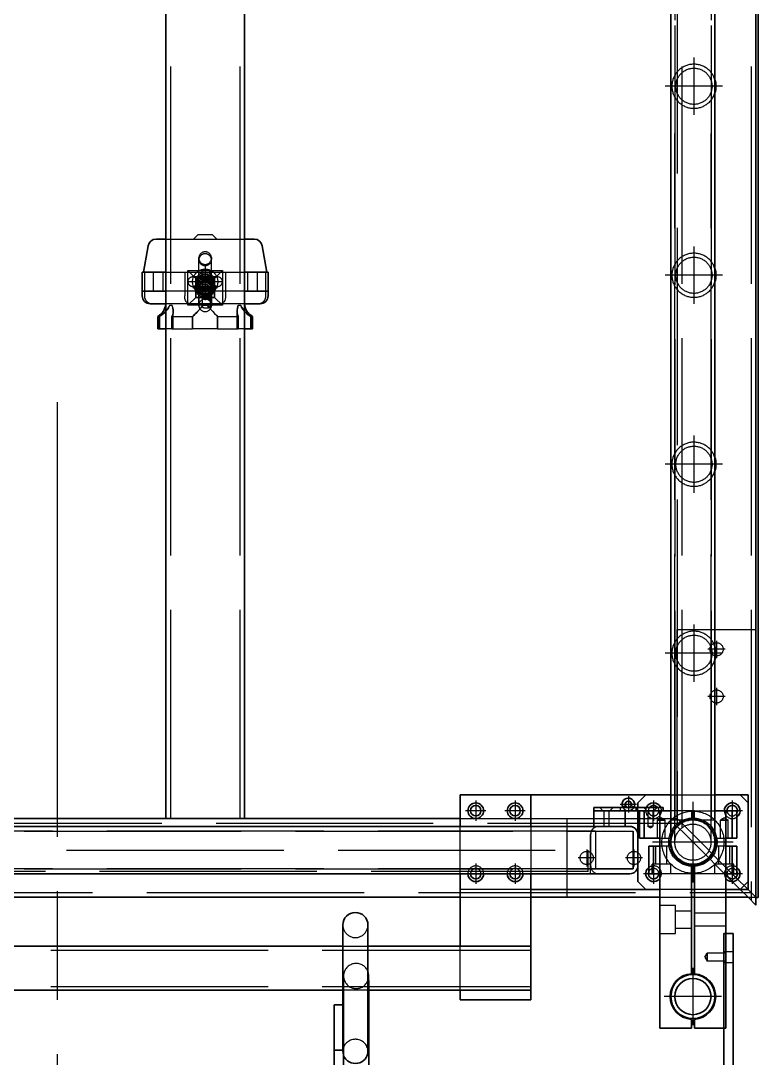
# Model space of a CAD drawing. Header units: millimetres. Extents: x -73083 to 81340, y -6859 to 6812.
# Drawn here: x -66736 to -66267, y 403 to 1062 of the extents above; entities that cross this region are included whole.
import ezdxf

# ---------------------------------------------------------------- set-up
doc = ezdxf.new("R2010")
doc.units = ezdxf.units.MM
doc.linetypes.add('AM_ISO02W050', pattern=[7.5, 6, -1.5])
doc.linetypes.add('AM_ISO08W050', pattern=[18, 12, -1.5, 3, -1.5])
doc.layers.add('AM_7', color=2, linetype='AM_ISO08W050', lineweight=25)
doc.layers.add('AM_HID', color=1, linetype='AM_ISO02W050', lineweight=25)

msp = doc.modelspace()

# ---------------------------------------------------------------- linework, layer by layer
at = {"color": 7, "lineweight": 35, "ltscale": 23}
for p, q in [((-66643.96221, 1956.24378), (-66643.95635, 554.97754)), ((-66593.95903, 1204.97413), (-66593.95635, 554.97779)), ((-66322.97783, 1199.96277), (-66322.9793, 989.96277)), ((-66294.97783, 1199.96253), (-66294.9793, 989.96253)), ((-66268.9605, 1204.96039), (-66268.96123, 504.96033)), ((-66267.4605, 1204.96039), (-66267.46123, 504.96033)), ((-66294.97734, 1135.78467), (-66294.97808, 1024.14002)), ((-66294.97808, 1015.78467), (-66294.97881, 904.14002)), ((-66322.98198, 584.96277), (-66322.9793, 989.96277)), ((-66294.98198, 584.96253), (-66294.9793, 989.96253)), ((-66650.15483, 922.883), (-66643.95781, 922.88294)), ((-66593.95781, 922.88257), (-66587.71538, 922.88251)), ((-66655.07891, 918.75129), (-66658.05327, 901.88306)), ((-66582.79155, 918.75074), (-66579.81719, 901.88245)), ((-66658.93535, 886.88306), (-66658.93535, 901.88306)), ((-66658.89434, 901.88306), (-66658.93535, 901.88306)), ((-66658.89434, 901.88306), (-66657.36821, 901.88306)), ((-66654.28765, 901.88306), (-66657.36821, 901.88306)), ((-66647.37847, 901.883), (-66654.28765, 901.88306)), ((-66647.37847, 901.883), (-66643.96001, 901.88294)), ((-66593.95977, 901.88257), (-66590.49199, 901.88251)), ((-66583.58306, 901.88245), (-66590.49199, 901.88251)), ((-66580.50225, 901.88245), (-66583.58306, 901.88245)), ((-66580.50225, 901.88245), (-66578.97637, 901.88245)), ((-66578.93535, 901.88245), (-66578.97637, 901.88245)), ((-66578.93535, 886.88245), (-66578.93535, 901.88245)), ((-66657.36846, 889.88306), (-66658.89434, 889.88306)), ((-66657.36846, 889.88306), (-66654.28765, 889.88306)), ((-66654.28765, 889.88306), (-66647.37871, 889.883)), ((-66643.95977, 889.88294), (-66647.37871, 889.883)), ((-66590.49199, 889.88251), (-66593.95952, 889.88257)), ((-66590.49199, 889.88251), (-66583.58306, 889.88245)), ((-66583.58306, 889.88245), (-66580.50225, 889.88245)), ((-66578.97661, 889.88245), (-66580.50225, 889.88245)), ((-66294.97905, 895.78461), (-66294.97979, 784.14002)), ((-66643.95757, 881.88294), (-66653.9356, 881.88306)), ((-66583.9356, 881.88245), (-66593.95757, 881.88257)), ((-66647.96123, 873.88294), (-66648.9356, 873.88294)), ((-66648.9356, 873.88294), (-66648.9356, 865.88294)), ((-66647.96123, 873.88294), (-66647.96123, 865.88294)), ((-66589.90972, 865.88245), (-66589.90972, 873.88257)), ((-66589.90972, 873.88245), (-66588.9356, 873.88245)), ((-66588.9356, 873.88245), (-66588.9356, 865.88245)), ((-66647.96148, 865.88294), (-66648.9356, 865.88294)), ((-66643.95757, 865.88294), (-66647.96148, 865.88294)), ((-66589.90972, 865.88245), (-66593.95757, 865.88257)), ((-66589.90972, 865.88245), (-66588.9356, 865.88245)), ((-66294.97979, 775.78467), (-66294.98052, 664.14002)), ((-66294.98052, 655.78467), (-66294.98125, 559.96265)), ((-66294.98223, 539.8722), (-66294.98198, 584.96253)), ((-66456.98125, 569.97974), (-66322.98125, 569.97962)), ((-66456.98125, 569.94886), (-66456.98125, 569.97974)), ((-66456.98125, 549.96473), (-66456.98125, 569.94886)), ((-66456.98125, 569.94886), (-66411.98125, 569.94886)), ((-66411.98125, 569.94886), (-66411.98125, 549.96436)), ((-66343.98125, 564.96265), (-66338.98125, 569.96265)), ((-66338.98125, 569.96265), (-66322.98125, 569.96265)), ((-66294.98125, 569.97962), (-66273.98125, 569.97962)), ((-66294.98125, 569.96265), (-66278.98125, 569.96253)), ((-66273.98125, 564.96253), (-66278.98125, 569.96253)), ((-66273.98125, 569.97962), (-66273.98125, 509.97962)), ((-66371.98223, 549.96326), (-66371.98198, 559.96326)), ((-66364.98198, 561.96302), (-66371.98198, 561.96302)), ((-66371.98198, 561.96302), (-66371.98198, 559.96302)), ((-66351.98198, 559.96302), (-66371.98198, 559.96326)), ((-66349.98198, 561.9629), (-66364.98198, 561.96302)), ((-66353.62188, 562.3042), (-66351.80181, 563.13355)), ((-66346.51787, 561.9629), (-66344.98198, 561.9629)), ((-66334.98198, 561.96277), (-66344.98198, 561.9629)), ((-66344.98198, 561.9629), (-66344.98198, 559.9629)), ((-66343.98125, 561.96363), (-66343.98125, 564.96265)), ((-66343.98125, 544.96399), (-66343.98125, 559.96363)), ((-66327.98198, 561.96277), (-66334.98198, 561.96277)), ((-66327.98198, 561.96277), (-66327.98198, 559.96277)), ((-66273.98125, 564.96253), (-66273.98125, 514.96253)), ((-67016.98027, 554.98047), (-66643.95635, 554.97999)), ((-66643.95635, 554.97754), (-66638.95635, 554.97754)), ((-66638.95635, 554.97754), (-66598.95635, 554.97779)), ((-66598.95635, 554.97779), (-66593.95635, 554.97779)), ((-66593.95635, 554.97986), (-66456.98125, 554.97974)), ((-66364.98198, 559.96302), (-66349.98198, 559.9629)), ((-66351.98223, 549.96302), (-66351.98198, 559.96302)), ((-66344.98198, 559.9629), (-66349.98198, 559.9629)), ((-66344.98198, 559.9629), (-66334.98198, 559.96277)), ((-66342.98223, 542.4629), (-66342.98198, 559.9629)), ((-66342.98198, 559.9629), (-66339.98198, 559.9629)), ((-66339.98223, 542.4629), (-66339.98198, 559.9629)), ((-66329.98198, 559.96277), (-66339.98198, 559.9629)), ((-66334.98198, 559.96277), (-66329.98198, 559.96277)), ((-66329.98198, 559.96277), (-66329.98296, 421.96277)), ((-66322.98223, 559.96277), (-66329.98198, 559.96277)), ((-66294.98223, 559.96253), (-66287.98198, 559.96253)), ((-66287.98296, 421.96253), (-66287.98198, 559.96253)), ((-66283.98198, 559.96253), (-66287.98198, 559.96253)), ((-66283.98198, 559.96253), (-66283.98223, 542.46253)), ((-66280.98198, 559.96253), (-66283.98198, 559.96253)), ((-66280.98198, 559.96253), (-66280.98223, 542.46253)), ((-66348.98223, 549.96302), (-67076.98229, 549.9679)), ((-66343.98247, 544.96302), (-66343.98247, 524.96302)), ((-66343.98198, 524.96302), (-66343.98198, 544.96302)), ((-66339.98223, 542.4629), (-66342.98223, 542.4629)), ((-66339.98223, 542.4629), (-66329.98223, 542.46277)), ((-66287.98223, 542.46253), (-66283.98223, 542.46253)), ((-66283.98223, 542.46253), (-66280.98223, 542.46253)), ((-66333.98223, 537.46277), (-66336.98223, 537.46277)), ((-66336.98223, 537.46277), (-66336.98223, 519.96277)), ((-66329.98223, 537.46277), (-66333.98223, 537.46277)), ((-66333.98223, 537.46277), (-66333.98223, 519.96277)), ((-66283.98223, 537.46253), (-66287.98223, 537.46253)), ((-66283.98223, 519.96253), (-66283.98223, 537.46253)), ((-66280.98223, 537.46253), (-66283.98223, 537.46253)), ((-66280.98223, 519.96253), (-66280.98223, 537.46253)), ((-66343.98125, 514.96265), (-66343.98125, 524.96363)), ((-66309.98223, 525.4972), (-66309.98272, 456.42811)), ((-66307.98272, 456.42811), (-66307.98223, 525.4972)), ((-67076.98253, 519.9679), (-66348.98247, 519.96302)), ((-66368.98149, 519.96314), (-67052.98149, 519.96778)), ((-67051.98247, 519.96778), (-66373.98247, 519.96326)), ((-66456.98125, 519.94886), (-66456.98125, 519.96473)), ((-66456.98125, 473.95496), (-66456.98125, 519.94886)), ((-66411.98125, 519.96436), (-66411.98125, 473.95496)), ((-66348.98198, 519.96302), (-66368.98198, 519.96314)), ((-66343.98125, 514.96265), (-66338.98125, 509.96265)), ((-66333.98223, 519.96277), (-66336.98223, 519.96277)), ((-66329.98247, 519.96277), (-66333.98223, 519.96277)), ((-66307.98247, 519.96265), (-66309.98247, 519.96265)), ((-66283.98223, 519.96253), (-66287.98247, 519.96253)), ((-66280.98223, 519.96253), (-66283.98223, 519.96253)), ((-66283.94463, 519.96326), (-66281.62114, 517.63965)), ((-66273.98125, 514.96253), (-66278.98125, 509.96253)), ((-66338.99834, 509.97962), (-66411.98125, 509.97974)), ((-66329.9832, 509.96265), (-66338.98125, 509.96265)), ((-66307.9832, 509.96265), (-66309.9832, 509.96265)), ((-66278.98125, 509.96253), (-66287.9832, 509.96265)), ((-66273.98125, 509.97962), (-66278.9644, 509.97962)), ((-66278.94707, 509.97962), (-66273.94658, 504.97913)), ((-66273.98125, 509.99976), (-66273.96099, 509.97962)), ((-66273.96099, 509.97962), (-66273.94634, 509.96497)), ((-67016.98125, 504.98047), (-66456.98125, 504.97974)), ((-66411.98125, 504.97974), (-66329.98174, 504.97962)), ((-66309.98174, 504.97962), (-66307.98174, 504.97962)), ((-66287.98174, 504.97962), (-66273.94683, 504.97962)), ((-66268.94658, 499.97913), (-66273.94658, 504.97913)), ((-66267.46123, 504.96033), (-66268.96123, 504.96033)), ((-66268.94658, 504.96058), (-66268.94658, 499.97913)), ((-66531.48125, 484.891), (-66531.48101, 487.3938)), ((-66531.48125, 484.891), (-66531.48125, 462.52466)), ((-66515.48125, 484.891), (-66515.48101, 487.39368)), ((-66515.48125, 484.891), (-66515.48125, 462.52466)), ((-66289.38359, 481.96253), (-66289.38433, 378.7085)), ((-66283.38359, 481.96253), (-66289.38359, 481.96253)), ((-66283.38359, 481.96253), (-66283.38433, 379.74988)), ((-66962.98125, 473.95557), (-66531.48125, 473.95508)), ((-66515.48125, 473.95508), (-66411.98125, 473.95496)), ((-66411.98125, 473.95496), (-66411.98125, 445.95496)), ((-66531.48125, 462.52466), (-66531.48125, 435.9115)), ((-66515.48125, 462.52466), (-66515.48125, 435.9115)), ((-66531.48125, 445.95508), (-66962.98125, 445.95557)), ((-66411.98125, 445.95496), (-66515.48125, 445.95496)), ((-66514.98101, 445.95496), (-66514.98101, 413.20301)), ((-66456.98125, 439.94886), (-66456.98125, 445.95496)), ((-66411.98125, 445.95496), (-66411.98125, 439.94886)), ((-66536.98125, 436.75672), (-66536.98125, 421.36878)), ((-66536.98125, 436.75672), (-66531.48125, 436.7566)), ((-66515.48125, 407.14661), (-66515.48125, 435.9115)), ((-66456.98125, 439.94886), (-66411.98125, 439.94886)), ((-66309.98296, 421.96265), (-66329.98296, 421.96277)), ((-66309.98296, 427.4972), (-66309.98296, 421.96265)), ((-66307.98296, 421.96265), (-66307.98296, 427.4972)), ((-66307.98296, 421.96265), (-66287.98296, 421.96253)), ((-66536.98125, 421.36878), (-66536.98125, 407.9043)), ((-66530.98125, 421.36878), (-66530.98125, 407.9043)), ((-66514.98101, 357.474), (-66514.98101, 413.20301)), ((-66536.98125, 407.9043), (-66536.98125, 379.17957)), ((-66536.98125, 407.9043), (-66530.98125, 407.9043)), ((-66530.98125, 407.9043), (-66530.98125, 379.17957)), ((-66530.98101, 401.1139), (-66530.98101, 404.46876))]:
    msp.add_line(p, q, dxfattribs=at)
for points in [[(-66643.95732, 877.10193), (-66644.62505, 876.39478), (-66645.3499, 875.71387), (-66646.36235, 874.89637), (-66647.47393, 874.15845), (-66647.96123, 873.88294)], [(-66589.90972, 873.88257), (-66590.62456, 874.29627), (-66591.30425, 874.74817), (-66591.94878, 875.23316), (-66592.55547, 875.74378), (-66593.28594, 876.43445), (-66593.95806, 877.15174)], [(-66322.94976, 539.00733), (-66322.98223, 540.42066), (-66322.98223, 555.49402), (-66322.98198, 584.96277)]]:
    msp.add_lwpolyline(points, dxfattribs=at)
for centre, radius in [((-66446.98125, 559.94886), 5), ((-66446.98125, 559.97974), 3.3235), ((-66421.98125, 559.94886), 5), ((-66421.98125, 559.97974), 3.3235), ((-66349.98198, 563.9629), 2), ((-66308.98296, 441.96265), 14), ((-66308.98296, 441.96265), 11.5)]:
    msp.add_circle(centre, radius, dxfattribs=at)
for centre, radius, start, end in [((-66308.3394, 1019.96161), 14, 342.61340854, 17.38582648), ((-66650.15483, 917.883), 5, 89.99953122, 169.99952889), ((-66587.71563, 917.88251), 5, 9.99953013, 89.99953122), ((-66308.34038, 899.96161), 14, 342.61340854, 17.38582648), ((-66653.93535, 886.88306), 5, 179.9995269, 269.99953304), ((-66583.93535, 886.88245), 5, 269.99953304, 359.99953055), ((-66653.91289, 882.5564), 10, 299.8495156, 354.44612516), ((-66583.95806, 882.55579), 10, 183.86026765, 240.14952316), ((-66308.34111, 779.96167), 14, 342.61340854, 17.38582648), ((-66308.34185, 659.96167), 14, 342.61340854, 17.38582648), ((-66349.98198, 563.9629), 4, 269.999615, 204.499624), ((-66349.98198, 563.9629), 4, 87.99961768, 89.99962001), ((-66349.98198, 563.9629), 4, 204.49941909, 209.99949722), ((-66349.98198, 563.9629), 2, 269.999615, 204.499624), ((-66349.98198, 563.9629), 2, 204.49922785, 269.999615), ((-66333.98125, 559.96265), 5, 23.58350768, 156.4136406), ((-66333.98125, 559.97962), 3.3235, 36.6411372, 143.35627234), ((-66283.98125, 559.96265), 5, 151.35206061, 180.00081461), ((-66283.98125, 559.96265), 5, 306.84655605, 151.35206061), ((-66283.98125, 559.97962), 3.3235, 334.44375951, 180.30574158), ((-66348.98223, 544.96302), 5, 359.99969049, 90.00223598), ((-66348.98198, 544.96302), 5, 359.99961706, 65.2249871), ((-66308.98223, 539.96265), 14.5, 164.91103796, 266.04504476), ((-66308.98223, 539.96265), 14, 183.9126552, 3.91266063), ((-66308.98223, 539.96265), 14.5, 273.95419208, 15.09312492), ((-66348.98223, 524.96302), 5, 269.99699904, 359.99969049), ((-66348.98198, 524.96302), 5, 269.999615, 359.99961706), ((-66333.98125, 519.96265), 5, 126.88088617, 323.09416565), ((-66333.98125, 519.97962), 3.3235, 154.54343918, 359.71433235), ((-66308.98223, 539.96265), 14.5, 266.04512672, 273.95410329), ((-66283.98125, 519.96265), 5, 216.83393477, 53.14108814), ((-66283.98125, 519.97962), 3.3235, 180.28070211, 25.52274524), ((-66446.98125, 519.94886), 5, 179.82982402, 0.17989667), ((-66446.98125, 519.97974), 3.3235, 180.26034814, 359.72311907), ((-66421.98125, 519.94886), 5, 179.83139496, 0.17831772), ((-66421.98125, 519.97974), 3.3235, 180.26272505, 359.72074299), ((-66368.98198, 524.96314), 5, 269.31423284, 269.999615), ((-66308.98296, 441.96265), 14.5, 93.95419026, 266.04504476), ((-66308.98296, 441.96265), 14.5, 273.95419208, 86.04504294)]:
    msp.add_arc(centre, radius, start, end, dxfattribs=at)
for centre, major_axis, ratio, start_param, end_param in [((-66523.48101, 487.3938), (8, -0.00012), 0.997440188, 0.000012549, 3.141605202), ((-66523.48125, 407.14661), (8, 0), 0.961743609, 3.496906359, 6.283182032)]:
    msp.add_ellipse(centre, major_axis=major_axis, ratio=ratio, start_param=start_param, end_param=end_param, dxfattribs=at)
at = {"layer": 'AM_7', "ltscale": 23}
for p, q in [((-66308.3394, 1038.16163), (-66308.3394, 1001.7616)), ((-66290.13945, 1019.96161), (-66326.5396, 1019.96161)), ((-66308.34038, 918.16163), (-66308.34038, 881.7616)), ((-66618.93535, 906.28272), (-66618.93535, 885.48279)), ((-66618.93535, 899.68274), (-66618.93535, 884.08277)), ((-66290.14043, 899.96161), (-66326.54033, 899.96161)), ((-66608.53521, 895.88276), (-66629.33525, 895.88276)), ((-66611.13555, 891.88276), (-66626.7354, 891.88276)), ((-66712.8853, 819.36744), (-66712.8853, -366.23254)), ((-66308.34111, 798.16163), (-66308.34111, 761.7616)), ((-66290.14116, 779.96167), (-66326.54107, 779.96167)), ((-66308.34185, 678.16163), (-66308.34185, 641.7616)), ((-66293.96074, 667.92396), (-66293.96074, 657.03516)), ((-66290.1419, 659.96167), (-66326.54204, 659.96167)), ((-66288.51641, 662.47962), (-66299.40508, 662.47962)), ((-66288.51641, 632.47962), (-66299.40532, 632.47962)), ((-66293.96074, 637.92396), (-66293.96074, 627.03516)), ((-66349.98198, 569.16297), (-66349.98198, 558.76294)), ((-66442.66069, 559.97974), (-66451.30181, 559.97974)), ((-66446.98125, 566.44886), (-66446.98125, 553.44886)), ((-66446.98125, 564.3003), (-66446.98125, 555.65918)), ((-66417.66069, 559.97974), (-66426.30181, 559.97974)), ((-66421.98125, 566.44886), (-66421.98125, 553.44886)), ((-66421.98125, 564.3003), (-66421.98125, 555.65918)), ((-66344.78203, 563.9629), (-66355.18193, 563.9629)), ((-66329.66069, 559.97962), (-66338.30181, 559.97962)), ((-66333.98125, 566.46265), (-66333.98125, 553.46265)), ((-66333.98125, 564.30018), (-66333.98125, 555.65906)), ((-66308.98125, 565.63758), (-66308.98125, 514.2876)), ((-66279.66069, 559.97962), (-66288.30181, 559.97962)), ((-66283.98125, 566.46265), (-66283.98125, 553.46265)), ((-66283.98125, 564.30018), (-66283.98125, 555.65906)), ((-66440.48125, 559.94886), (-66453.48125, 559.94886)), ((-66415.48125, 559.94886), (-66428.48125, 559.94886)), ((-66327.48125, 559.96265), (-66340.48125, 559.96265)), ((-66277.48125, 559.96265), (-66290.48125, 559.96265)), ((-66376.46099, 535.42408), (-66376.46099, 524.53528)), ((-66346.46099, 535.42408), (-66346.46099, 524.53528)), ((-66283.3062, 539.96265), (-66334.6563, 539.96265)), ((-66371.01665, 529.97962), (-66381.90532, 529.97962)), ((-66341.01665, 529.97962), (-66351.90532, 529.97962)), ((-66446.98125, 526.44886), (-66446.98125, 513.44886)), ((-66446.98125, 524.3003), (-66446.98125, 515.65918)), ((-66421.98125, 526.44886), (-66421.98125, 513.44886)), ((-66421.98125, 524.3003), (-66421.98125, 515.65918)), ((-66333.98125, 526.46265), (-66333.98125, 513.46265)), ((-66333.98125, 524.30018), (-66333.98125, 515.65906)), ((-66283.98125, 526.46265), (-66283.98125, 513.46265)), ((-66283.98125, 524.30018), (-66283.98125, 515.65906)), ((-66440.48125, 519.94886), (-66453.48125, 519.94886)), ((-66442.66069, 519.97974), (-66451.30181, 519.97974)), ((-66415.48125, 519.94886), (-66428.48125, 519.94886)), ((-66417.66069, 519.97974), (-66426.30181, 519.97974)), ((-66327.48125, 519.96265), (-66340.48125, 519.96265)), ((-66329.66069, 519.97962), (-66338.30181, 519.97962)), ((-66277.48125, 519.96265), (-66290.48125, 519.96265)), ((-66279.66069, 519.97962), (-66288.30181, 519.97962)), ((-66308.98296, 460.16272), (-66308.98296, 423.7627)), ((-66290.78301, 441.96265), (-66327.18291, 441.96265))]:
    msp.add_line(p, q, dxfattribs=at)
at = {"layer": 'AM_HID', "ltscale": 23}
for p, q in [((-66640.96758, 3274.97767), (-66640.95635, 554.97754)), ((-66596.96758, 3274.97767), (-66596.95635, 554.97779)), ((-66315.95806, 3274.97889), (-66315.94658, 546.97889)), ((-66271.95806, 3274.97913), (-66271.94658, 502.97913)), ((-66318.94976, 1274.97522), (-66318.94658, 549.97889)), ((-66322.97686, 1230.96271), (-66322.98125, 553.96277)), ((-66320.47686, 1230.96271), (-66320.47808, 1031.96271)), ((-66297.47686, 1230.96253), (-66297.47808, 1031.96253)), ((-66320.47783, 1199.96277), (-66320.4793, 989.96277)), ((-66297.47783, 1199.96259), (-66297.4793, 989.96259)), ((-66268.94951, 1204.96058), (-66268.94658, 504.96058)), ((-66320.47808, 1031.96271), (-66320.48125, 553.96265)), ((-66297.47808, 1031.96253), (-66297.48125, 553.96253)), ((-66294.97808, 1024.14002), (-66294.97808, 1015.78467)), ((-66320.48198, 584.96277), (-66320.4793, 989.96277)), ((-66297.48198, 584.96253), (-66297.4793, 989.96259)), ((-66643.95781, 922.88294), (-66593.95781, 922.88257)), ((-66623.43511, 925.88282), (-66626.43511, 922.88282)), ((-66623.43511, 925.88282), (-66618.93511, 925.88276)), ((-66618.93511, 925.88276), (-66614.43511, 925.8827)), ((-66614.43511, 925.8827), (-66611.43511, 922.8827)), ((-66614.93535, 880.88929), (-66614.93511, 910.87891)), ((-66629.9356, 880.88282), (-66629.93535, 902.88282)), ((-66629.93535, 902.88282), (-66607.93535, 902.8827)), ((-66624.93535, 897.88282), (-66629.93535, 902.88282)), ((-66629.93535, 902.88282), (-66624.93535, 897.88282)), ((-66619.82598, 903.38514), (-66616.82598, 903.38514)), ((-66616.82598, 903.03229), (-66619.82598, 903.03235)), ((-66616.82598, 902.95826), (-66619.82598, 902.95832)), ((-66607.93535, 902.8827), (-66612.93535, 897.8827)), ((-66612.93535, 897.8827), (-66607.93535, 902.8827)), ((-66607.93535, 902.8827), (-66607.9356, 880.8827)), ((-66294.97881, 904.14002), (-66294.97905, 895.78461)), ((-66657.51714, 901.88306), (-66657.51714, 886.88306)), ((-66653.67852, 901.88306), (-66618.93535, 901.88276)), ((-66651.93535, 901.88306), (-66651.93535, 889.88306)), ((-66645.93535, 901.88294), (-66645.93535, 889.88294)), ((-66643.96001, 901.88294), (-66593.95977, 901.88257)), ((-66631.93535, 901.88288), (-66631.9356, 886.88282)), ((-66626.94146, 898.88282), (-66610.94146, 898.8827)), ((-66610.94146, 898.8827), (-66626.94146, 898.88282)), ((-66624.93535, 897.88282), (-66624.9356, 891.88282)), ((-66624.9356, 885.88282), (-66624.93535, 897.88282)), ((-66618.93535, 897.88276), (-66624.93535, 897.88282)), ((-66624.93535, 897.88282), (-66612.93535, 897.8827)), ((-66623.93535, 894.76954), (-66621.43535, 896.2129)), ((-66621.43535, 896.2129), (-66618.93535, 897.65626)), ((-66620.82598, 900.37702), (-66620.82622, 882.39332)), ((-66620.82598, 902.38514), (-66620.82598, 902.37519)), ((-66620.82598, 902.03144), (-66620.82598, 902.37519)), ((-66620.82598, 902.03144), (-66620.82598, 901.9574)), ((-66620.82598, 900.37702), (-66620.82598, 901.9574)), ((-66619.82622, 897.88477), (-66616.82622, 897.88477)), ((-66616.82622, 897.51807), (-66619.82622, 897.51813)), ((-66616.82622, 897.4441), (-66619.82622, 897.4441)), ((-66619.82598, 897.38514), (-66616.82598, 897.38514)), ((-66616.82598, 896.65278), (-66619.82598, 896.65278)), ((-66618.93535, 901.88276), (-66584.19219, 901.88245)), ((-66612.93535, 897.8827), (-66618.93535, 897.88276)), ((-66618.93535, 897.65626), (-66616.43535, 896.2129)), ((-66616.43535, 896.2129), (-66613.93535, 894.76948)), ((-66615.82598, 900.37696), (-66615.82622, 882.39332)), ((-66615.82598, 902.37513), (-66615.82598, 902.38514)), ((-66615.82598, 902.37513), (-66615.82598, 902.03138)), ((-66615.82598, 902.03138), (-66615.82598, 901.9574)), ((-66615.82598, 901.95734), (-66615.82598, 900.37696)), ((-66612.9356, 891.8827), (-66612.93535, 897.8827)), ((-66612.93535, 897.8827), (-66612.9356, 885.8827)), ((-66605.93535, 901.88263), (-66605.9356, 886.8827)), ((-66591.93535, 901.88251), (-66591.93535, 889.88251)), ((-66585.93535, 901.88245), (-66585.93535, 889.88245)), ((-66580.35381, 886.88245), (-66580.35357, 901.88245)), ((-66593.95952, 889.88257), (-66643.95977, 889.88294)), ((-66626.92925, 892.88282), (-66610.92925, 892.8827)), ((-66610.92925, 892.8827), (-66626.92925, 892.88282)), ((-66624.9356, 891.88282), (-66624.9356, 885.88282)), ((-66623.89019, 892.82221), (-66623.95635, 892.81989)), ((-66623.95635, 890.82453), (-66623.88604, 890.82221)), ((-66623.93535, 891.88282), (-66623.93535, 894.76954)), ((-66623.93535, 888.99604), (-66623.93535, 891.88282)), ((-66623.89019, 892.82221), (-66623.78594, 892.82221)), ((-66623.81987, 892.81989), (-66623.89019, 892.82221)), ((-66623.89019, 892.82221), (-66621.15386, 892.82215)), ((-66623.88604, 890.82221), (-66623.81987, 890.82453)), ((-66623.88604, 890.82221), (-66623.78594, 890.82221)), ((-66623.88604, 890.82221), (-66621.15386, 890.82215)), ((-66620.69121, 892.82215), (-66623.78594, 892.82221)), ((-66620.69121, 890.82215), (-66623.78594, 890.82221)), ((-66616.36455, 892.82215), (-66621.15386, 892.82215)), ((-66616.36455, 890.82215), (-66621.15386, 890.82215)), ((-66620.69121, 892.82215), (-66616.82744, 892.82215)), ((-66620.69121, 890.82215), (-66616.82744, 890.82215)), ((-66613.73247, 892.82215), (-66616.82744, 892.82215)), ((-66613.73272, 890.82215), (-66616.82744, 890.82215)), ((-66613.63237, 892.82215), (-66616.36455, 892.82215)), ((-66613.62822, 890.82215), (-66616.36455, 890.82215)), ((-66613.93535, 894.76948), (-66613.93535, 891.8827)), ((-66613.93535, 891.8827), (-66613.93535, 888.99598)), ((-66613.62822, 890.82215), (-66613.73272, 890.82215)), ((-66613.63237, 892.82215), (-66613.73247, 892.82215)), ((-66613.69854, 892.81977), (-66613.63237, 892.82215)), ((-66613.62822, 890.82215), (-66613.69854, 890.82447)), ((-66613.63237, 892.82215), (-66613.56206, 892.81977)), ((-66613.56206, 890.82447), (-66613.62822, 890.82215)), ((-66612.9356, 885.8827), (-66612.9356, 891.8827)), ((-66629.9356, 880.88282), (-66624.9356, 885.88282)), ((-66624.9356, 885.88282), (-66629.9356, 880.88282)), ((-66624.9356, 885.88282), (-66618.9356, 885.8827)), ((-66612.9356, 885.8827), (-66624.9356, 885.88282)), ((-66621.43535, 887.55262), (-66623.93535, 888.99604)), ((-66622.93535, 887.48279), (-66622.93535, 880.88013)), ((-66618.93535, 886.10926), (-66621.43535, 887.55262)), ((-66616.82622, 886.70923), (-66619.82622, 886.70923)), ((-66619.82622, 885.38514), (-66616.82622, 885.38514)), ((-66619.82622, 884.88514), (-66616.82622, 884.88514)), ((-66618.9356, 885.8827), (-66612.9356, 885.8827)), ((-66616.43535, 887.55262), (-66618.93535, 886.10926)), ((-66613.93535, 888.99598), (-66616.43535, 887.55262)), ((-66612.9356, 885.8827), (-66607.9356, 880.8827)), ((-66607.9356, 880.8827), (-66612.9356, 885.8827)), ((-66593.95757, 881.88257), (-66643.95757, 881.88294)), ((-66641.30889, 880.88294), (-66640.01006, 880.88282)), ((-66639.24663, 865.88294), (-66639.24639, 876.78675)), ((-66639.24639, 865.88294), (-66639.24639, 876.7865)), ((-66620.23442, 880.88282), (-66629.9356, 880.88282)), ((-66620.82622, 880.39515), (-66620.82622, 882.39332)), ((-66620.82622, 880.39515), (-66620.82622, 880.38514)), ((-66617.63555, 880.8827), (-66620.23442, 880.8827)), ((-66620.23418, 880.8827), (-66617.63555, 880.8827)), ((-66619.82622, 879.38514), (-66616.82622, 879.38514)), ((-66607.9356, 880.8827), (-66617.63555, 880.8827)), ((-66615.82622, 882.39332), (-66615.82622, 880.39515)), ((-66615.82622, 880.38514), (-66615.82622, 880.39515)), ((-66614.94463, 881.15564), (-66614.93535, 880.88929)), ((-66598.62481, 865.88257), (-66598.62456, 876.78638)), ((-66598.62481, 865.88257), (-66598.62456, 876.78626)), ((-66597.86089, 880.88257), (-66596.56206, 880.88257)), ((-66648.9356, 873.88294), (-66647.96148, 873.88294)), ((-66647.96148, 865.88294), (-66647.96148, 873.88294)), ((-66640.01543, 873.88306), (-66640.01567, 865.88294)), ((-66640.01543, 873.88306), (-66626.88189, 873.88294)), ((-66640.01543, 865.88294), (-66640.01543, 873.88306)), ((-66640.01543, 873.88294), (-66626.88189, 873.88282)), ((-66626.88189, 873.88282), (-66626.88189, 865.88282)), ((-66626.88164, 865.88282), (-66626.8814, 873.88282)), ((-66610.98955, 865.8827), (-66610.98955, 873.8827)), ((-66610.98931, 873.88282), (-66597.85576, 873.8827)), ((-66610.98931, 873.88282), (-66610.98931, 865.8827)), ((-66610.98931, 873.8827), (-66597.85576, 873.88257)), ((-66597.85576, 865.88257), (-66597.85576, 873.8827)), ((-66597.85552, 873.88257), (-66597.85576, 865.88257)), ((-66589.90972, 873.88257), (-66589.90996, 865.88245)), ((-66589.90972, 873.88257), (-66588.9356, 873.88245)), ((-66640.01543, 865.88294), (-66643.95757, 865.88294)), ((-66640.01543, 865.88294), (-66626.8814, 865.88282)), ((-66610.98955, 865.8827), (-66626.8814, 865.88282)), ((-66610.98955, 865.8827), (-66597.85576, 865.88257)), ((-66593.95757, 865.88257), (-66598.19561, 865.88257)), ((-66294.97979, 784.14002), (-66294.97979, 775.78467)), ((-66318.96099, 554.97962), (-66318.96074, 674.97962)), ((-66318.96074, 674.97962), (-66268.96074, 674.9795)), ((-66268.96074, 674.9795), (-66268.96099, 504.9795)), ((-66294.98052, 664.14002), (-66294.98052, 655.78467)), ((-66297.48223, 539.98438), (-66297.48198, 584.96253)), ((-66456.98125, 509.97974), (-66456.98125, 569.94886)), ((-66322.98125, 569.97962), (-66294.98125, 569.97962)), ((-66322.98125, 569.96265), (-66294.98125, 569.96265)), ((-66366.23198, 559.96302), (-66368.23198, 561.96302)), ((-66366.23198, 559.96302), (-66368.23198, 561.96302)), ((-66366.23125, 559.96302), (-66368.23125, 561.96302)), ((-66366.23149, 559.96302), (-66368.23125, 561.96302)), ((-66361.73198, 559.96302), (-66359.73198, 561.96302)), ((-66361.73198, 559.96302), (-66359.73198, 561.96302)), ((-66361.73149, 559.96302), (-66359.73125, 561.96302)), ((-66361.73125, 559.96302), (-66359.73125, 561.96302)), ((-66354.98198, 559.96302), (-66354.98198, 561.96302)), ((-66349.98198, 561.9629), (-66346.51787, 561.9629)), ((-66346.34209, 562.30408), (-66348.16191, 563.13355)), ((-66343.98125, 559.96363), (-66343.98125, 561.96363)), ((-66338.23198, 559.9629), (-66340.23198, 561.9629)), ((-66338.23198, 559.9629), (-66340.23198, 561.9629)), ((-66338.23125, 559.96277), (-66340.23125, 561.96277)), ((-66338.23149, 559.96277), (-66340.23125, 561.96277)), ((-66333.73198, 559.96277), (-66331.73198, 561.96277)), ((-66333.73198, 559.96277), (-66331.73198, 561.96277)), ((-66333.73149, 559.96277), (-66331.73125, 561.96277)), ((-66333.73125, 559.96277), (-66331.73125, 561.96277)), ((-66643.95635, 554.97999), (-66593.95635, 554.97986)), ((-66456.98125, 554.97974), (-66318.96099, 554.97962)), ((-66388.96099, 504.97974), (-66388.96099, 554.97974)), ((-66371.98198, 559.96302), (-66364.98198, 559.96302)), ((-66365.60308, 559.96314), (-66365.60308, 549.96314)), ((-66365.60308, 559.96314), (-66365.60308, 549.96314)), ((-66365.60234, 559.96314), (-66365.60259, 549.96314)), ((-66365.60259, 559.96314), (-66365.60259, 549.96314)), ((-66362.36113, 559.96314), (-66362.36113, 549.96314)), ((-66362.36113, 559.96314), (-66362.36113, 549.96314)), ((-66362.3604, 559.96314), (-66362.36065, 549.96314)), ((-66362.3604, 559.96314), (-66362.3604, 549.96314)), ((-66339.98223, 542.4629), (-66339.98198, 559.9629)), ((-66339.98149, 542.46277), (-66339.98149, 559.96277)), ((-66339.98149, 542.46277), (-66339.98149, 559.96277)), ((-66337.60308, 559.9629), (-66337.60308, 549.9629)), ((-66337.60308, 559.9629), (-66337.60308, 549.9629)), ((-66337.60234, 559.96277), (-66337.60259, 549.96277)), ((-66337.60259, 559.96277), (-66337.60259, 549.96277)), ((-66334.36113, 559.96277), (-66334.36113, 549.96277)), ((-66334.36113, 559.96277), (-66334.36113, 549.96277)), ((-66334.3604, 559.96277), (-66334.36065, 549.96277)), ((-66334.3604, 559.96277), (-66334.3604, 549.96277)), ((-66328.98198, 555.38221), (-66331.44072, 553.96277)), ((-66326.82451, 553.96277), (-66331.44072, 553.96277)), ((-66331.44072, 542.46277), (-66331.44072, 553.96277)), ((-66331.44072, 542.46277), (-66331.44048, 553.96277)), ((-66328.98198, 555.38221), (-66331.44048, 553.96277)), ((-66331.44048, 553.96277), (-66326.82451, 553.96277)), ((-66328.98149, 555.38221), (-66331.43999, 553.96277)), ((-66328.98149, 555.38221), (-66331.43999, 553.96277)), ((-66326.82402, 553.96277), (-66331.43999, 553.96277)), ((-66331.43999, 553.96277), (-66326.82402, 553.96277)), ((-66331.43999, 542.46277), (-66331.43999, 553.96277)), ((-66331.43999, 542.46277), (-66331.43999, 553.96277)), ((-66331.1397, 553.96277), (-66326.52349, 553.96277)), ((-66331.1397, 553.96277), (-66326.52349, 553.96277)), ((-66331.13897, 553.96277), (-66326.523, 553.96277)), ((-66331.13897, 553.96277), (-66326.523, 553.96277)), ((-66328.98198, 555.38221), (-66326.52349, 553.96277)), ((-66328.98198, 555.38221), (-66326.52349, 553.96277)), ((-66328.98149, 555.38221), (-66326.523, 553.96277)), ((-66328.98149, 555.38221), (-66326.523, 553.96277)), ((-66326.52373, 542.46277), (-66326.52349, 553.96277)), ((-66326.52373, 542.46277), (-66326.52349, 553.96277)), ((-66326.523, 542.46277), (-66326.523, 553.96277)), ((-66326.523, 542.46277), (-66326.523, 553.96277)), ((-66309.98198, 559.96265), (-66322.98223, 559.96277)), ((-66308.98125, 553.96265), (-66322.98125, 553.96277)), ((-66308.98125, 553.96265), (-66320.48125, 553.96265)), ((-66318.96099, 554.97962), (-66313.96099, 549.97962)), ((-66307.98198, 559.96265), (-66309.98198, 559.96265)), ((-66309.98198, 559.96265), (-66309.98198, 554.42811)), ((-66296.69512, 553.96253), (-66308.98125, 553.96265)), ((-66307.98198, 559.96265), (-66294.98223, 559.96253)), ((-66307.98198, 554.42811), (-66307.98198, 559.96265)), ((-66294.98125, 553.96253), (-66296.69512, 553.96253)), ((-66294.98125, 559.96265), (-66294.98125, 553.96253)), ((-66288.98198, 555.38196), (-66291.44072, 553.96253)), ((-66291.44072, 553.96253), (-66286.82451, 553.96253)), ((-66291.44072, 542.46253), (-66291.44048, 553.96253)), ((-66291.44072, 542.46253), (-66291.44072, 553.96253)), ((-66288.98198, 555.38196), (-66291.44048, 553.96253)), ((-66291.44048, 553.96253), (-66286.82451, 553.96253)), ((-66288.98149, 555.38196), (-66291.43999, 553.96253)), ((-66288.98149, 555.38196), (-66291.43999, 553.96253)), ((-66291.43999, 553.96253), (-66286.82402, 553.96253)), ((-66291.43999, 553.96253), (-66286.82402, 553.96253)), ((-66291.43999, 542.46253), (-66291.43999, 553.96253)), ((-66291.43999, 542.46253), (-66291.43999, 553.96253)), ((-66291.1397, 553.96253), (-66286.52349, 553.96253)), ((-66286.52349, 553.96253), (-66291.1397, 553.96253)), ((-66291.13897, 553.96253), (-66286.523, 553.96253)), ((-66286.523, 553.96253), (-66291.13897, 553.96253)), ((-66288.98198, 555.38196), (-66286.52349, 553.96253)), ((-66288.98198, 555.38196), (-66286.52349, 553.96253)), ((-66288.98149, 555.38196), (-66286.523, 553.96253)), ((-66288.98149, 555.38196), (-66286.523, 553.96253)), ((-66286.52373, 542.46253), (-66286.52349, 553.96253)), ((-66286.52373, 542.46253), (-66286.52349, 553.96253)), ((-66286.523, 542.46253), (-66286.523, 553.96253)), ((-66286.523, 542.46253), (-66286.523, 553.96253)), ((-66283.98198, 559.96253), (-66283.98223, 542.46253)), ((-66283.98149, 559.96253), (-66283.98149, 542.46253)), ((-66283.98149, 559.96253), (-66283.98149, 542.46253)), ((-68681.96111, 551.98243), (-66315.96099, 551.97962)), ((-67078.98241, 546.9679), (-66346.98247, 546.96302)), ((-66371.98296, 549.96314), (-67056.98125, 549.96778)), ((-66370.98125, 546.96314), (-67054.98125, 546.96778)), ((-66456.98125, 519.96473), (-66456.98125, 549.96473)), ((-66411.98125, 549.96436), (-66411.98125, 519.96436)), ((-66351.98223, 549.96302), (-66371.98223, 549.96326)), ((-66370.98223, 546.96326), (-66370.98247, 522.96326)), ((-66370.98198, 546.96314), (-66346.98198, 546.96302)), ((-66370.98198, 546.96314), (-66370.98198, 522.96314)), ((-66351.98223, 549.96302), (-66348.98198, 549.96302)), ((-66346.98247, 522.96302), (-66346.98247, 546.96302)), ((-66346.98198, 546.96302), (-66346.98198, 522.96302)), ((-66334.55962, 549.96277), (-66337.60308, 549.9629)), ((-66337.40459, 549.9629), (-66337.60308, 549.9629)), ((-66334.55962, 549.96277), (-66337.60308, 549.9629)), ((-66335.98223, 549.02698), (-66337.60308, 549.9629)), ((-66335.98223, 549.02698), (-66337.60283, 549.96277)), ((-66334.55889, 549.96277), (-66337.60259, 549.96277)), ((-66337.4041, 549.96277), (-66337.60259, 549.96277)), ((-66334.55889, 549.96277), (-66337.60259, 549.96277)), ((-66335.98149, 549.02698), (-66337.60259, 549.96277)), ((-66335.98149, 549.02698), (-66337.60234, 549.96277)), ((-66337.40459, 549.9629), (-66334.36113, 549.96277)), ((-66334.36113, 549.96277), (-66337.40459, 549.9629)), ((-66337.4041, 549.96277), (-66334.3604, 549.96277)), ((-66334.36065, 549.96277), (-66337.4041, 549.96277)), ((-66335.98223, 549.02698), (-66334.36113, 549.96277)), ((-66335.98223, 549.02698), (-66334.36113, 549.96277)), ((-66335.98149, 549.02698), (-66334.3604, 549.96277)), ((-66335.98149, 549.02698), (-66334.36065, 549.96277)), ((-66313.94658, 544.97889), (-66318.94658, 549.97889)), ((-66313.96099, 549.97962), (-66283.94463, 519.96326)), ((-66373.98247, 524.96326), (-66373.98223, 544.96326)), ((-66373.98198, 544.96326), (-66373.98198, 524.96326)), ((-66329.98223, 542.46277), (-66323.26494, 542.46277)), ((-66313.94658, 544.97889), (-66278.94707, 509.97962)), ((-66297.50908, 540.74732), (-66297.48223, 539.98438)), ((-66294.69927, 542.46253), (-66287.98223, 542.46253)), ((-67051.98247, 534.96778), (-66373.98247, 534.96326)), ((-66375.48247, 521.46326), (-66375.48247, 534.96326)), ((-66373.98247, 519.96326), (-66373.98247, 534.96326)), ((-66333.98223, 537.46277), (-66333.98223, 519.96277)), ((-66333.98174, 537.46277), (-66333.98174, 519.96277)), ((-66333.98149, 537.46277), (-66333.98174, 519.96277)), ((-66332.48223, 525.96277), (-66332.48223, 537.46277)), ((-66332.48223, 525.96277), (-66332.48223, 537.46277)), ((-66332.48174, 525.96277), (-66332.48149, 537.46277)), ((-66332.48174, 525.96277), (-66332.48174, 537.46277)), ((-66323.26519, 537.46277), (-66329.98223, 537.46277)), ((-66325.48223, 525.96277), (-66325.48223, 537.46277)), ((-66325.48223, 525.96277), (-66325.48223, 537.46277)), ((-66325.48174, 525.96277), (-66325.48149, 537.46277)), ((-66325.48174, 525.96277), (-66325.48174, 537.46277)), ((-66287.98223, 537.46253), (-66294.69927, 537.46253)), ((-66292.48223, 525.96253), (-66292.48223, 537.46253)), ((-66292.48223, 525.96253), (-66292.48223, 537.46253)), ((-66292.48174, 525.96253), (-66292.48149, 537.46253)), ((-66292.48174, 525.96253), (-66292.48174, 537.46253)), ((-66285.48223, 525.96253), (-66285.48223, 537.46253)), ((-66285.48223, 525.96253), (-66285.48223, 537.46253)), ((-66285.48174, 525.96253), (-66285.48149, 537.46253)), ((-66285.48174, 525.96253), (-66285.48174, 537.46253)), ((-66283.98223, 519.96253), (-66283.98223, 537.46253)), ((-66283.98174, 519.96253), (-66283.98174, 537.46253)), ((-66283.98174, 519.96253), (-66283.98149, 537.46253)), ((-67078.98253, 522.9679), (-66346.98247, 522.96302)), ((-66370.98149, 522.96314), (-67054.98149, 522.96778)), ((-66375.48247, 521.46326), (-67050.48247, 521.46778)), ((-66346.98198, 522.96302), (-66370.98198, 522.96314)), ((-66334.24785, 525.96277), (-66334.98223, 525.96277)), ((-66334.98223, 519.96277), (-66334.98223, 525.96277)), ((-66334.98223, 519.96277), (-66334.98223, 525.96277)), ((-66334.98174, 519.96277), (-66334.98174, 525.96277)), ((-66334.98174, 519.96277), (-66334.98174, 525.96277)), ((-66322.98223, 525.96277), (-66334.24785, 525.96277)), ((-66322.98223, 519.96277), (-66322.98223, 525.96277)), ((-66322.98223, 519.96277), (-66322.98223, 525.96277)), ((-66322.98174, 519.96277), (-66322.98174, 525.96277)), ((-66322.98174, 519.96277), (-66322.98174, 525.96277)), ((-66294.24785, 525.96253), (-66294.98223, 525.96253)), ((-66294.98223, 519.96253), (-66294.98223, 525.96253)), ((-66294.98223, 519.96253), (-66294.98223, 525.96253)), ((-66294.98174, 519.96253), (-66294.98174, 525.96253)), ((-66294.98174, 519.96253), (-66294.98174, 525.96253)), ((-66282.98223, 525.96253), (-66294.24785, 525.96253)), ((-66282.98223, 519.96253), (-66282.98223, 525.96253)), ((-66282.98223, 519.96253), (-66282.98223, 525.96253)), ((-66282.98174, 519.96241), (-66282.98174, 525.96241)), ((-66282.98174, 519.96241), (-66282.98174, 525.96241)), ((-66309.98247, 519.96265), (-66329.98247, 519.96277)), ((-66287.98247, 519.96253), (-66307.98247, 519.96265)), ((-66281.62114, 517.63965), (-66273.98125, 509.99976)), ((-68725.96123, 507.98243), (-66271.96099, 507.97962)), ((-66411.98125, 509.97974), (-66456.98125, 509.97974)), ((-66278.9644, 509.97962), (-66338.99834, 509.97962)), ((-66309.9832, 509.96265), (-66329.9832, 509.96265)), ((-66287.9832, 509.96265), (-66307.9832, 509.96265)), ((-66273.94634, 509.96497), (-66268.96099, 504.9795)), ((-66456.98125, 504.97974), (-66411.98125, 504.97974)), ((-66329.98174, 504.97962), (-66309.98174, 504.97962)), ((-66307.98174, 504.97962), (-66287.98174, 504.97962)), ((-66273.94683, 504.97962), (-66268.96099, 504.9795)), ((-66329.98247, 499.96277), (-66319.98247, 499.96277)), ((-66329.98174, 499.96277), (-66319.98174, 499.96277)), ((-66319.98247, 498.86097), (-66319.98247, 499.96277)), ((-66319.98247, 481.96277), (-66319.98247, 498.86097)), ((-66319.98247, 496.46277), (-66309.98247, 496.46265)), ((-66319.98174, 496.46277), (-66309.98174, 496.46265)), ((-66307.98247, 495.15064), (-66287.98247, 495.15052)), ((-66307.98174, 495.15064), (-66287.98174, 495.15052)), ((-66329.98247, 481.96277), (-66319.98247, 481.96277)), ((-66329.98174, 481.96277), (-66319.98174, 481.96277)), ((-66319.98247, 485.46277), (-66309.98247, 485.46265)), ((-66319.98174, 485.46277), (-66309.98174, 485.46265)), ((-66307.98247, 486.77466), (-66287.98247, 486.77454)), ((-66307.98174, 486.77466), (-66287.98174, 486.77454)), ((-67061.98125, 471.45569), (-66411.98125, 471.45496)), ((-66531.48125, 473.95508), (-66515.48125, 473.95508)), ((-66456.98125, 445.95496), (-66456.98125, 473.95496)), ((-66301.40215, 466.96265), (-66299.98272, 469.42115)), ((-66301.40142, 466.96253), (-66299.98198, 469.42103)), ((-66299.98272, 469.42115), (-66299.98272, 464.80506)), ((-66287.98272, 469.42103), (-66299.98272, 469.42115)), ((-66299.98272, 464.50403), (-66299.98272, 469.12012)), ((-66299.98198, 469.42103), (-66299.98198, 464.80506)), ((-66287.98198, 469.42103), (-66299.98198, 469.42103)), ((-66299.98198, 464.50403), (-66299.98198, 469.12012)), ((-66283.38359, 470.46253), (-66289.38359, 470.46253)), ((-66283.38286, 470.46253), (-66289.38286, 470.46253)), ((-66301.40215, 466.96265), (-66299.98272, 464.50403)), ((-66301.40142, 466.96253), (-66299.98198, 464.50403)), ((-66287.98272, 464.50403), (-66299.98272, 464.50403)), ((-66287.98198, 464.50403), (-66299.98198, 464.50403)), ((-66283.38359, 463.46253), (-66289.38359, 463.46253)), ((-66283.38286, 463.46253), (-66289.38286, 463.46253)), ((-66530.98101, 452.1554), (-66530.98101, 455.01563)), ((-66514.98101, 452.15455), (-66514.98101, 455.01478)), ((-67061.98125, 448.45569), (-66411.98125, 448.45496)), ((-66530.98101, 452.1554), (-66530.98101, 413.20264)), ((-66514.98101, 452.15455), (-66514.98101, 445.95496)), ((-66515.48125, 445.95496), (-66531.48125, 445.95508)), ((-66531.48125, 436.7566), (-66530.98125, 436.7566)), ((-66531.48125, 407.14661), (-66531.48125, 435.9115)), ((-66530.98125, 421.36878), (-66530.98125, 436.7566)), ((-66530.98101, 404.46876), (-66530.98101, 413.20264))]:
    msp.add_line(p, q, dxfattribs=at)
for points in [[(-66622.92607, 880.60987), (-66622.93535, 881.30921), (-66622.93511, 910.5691), (-66622.92583, 911.15577)], [(-66622.92583, 910.60981), (-66622.93511, 910.88318), (-66622.93511, 910.8866), (-66622.93511, 910.88379), (-66622.93511, 909.94367), (-66622.93511, 909.88282)], [(-66614.94439, 911.15571), (-66614.93511, 910.36329), (-66614.93511, 909.8827)], [(-66619.82598, 896.65278), (-66620.18853, 896.7179), (-66620.47515, 896.88221), (-66620.67876, 897.11036), (-66620.78984, 897.35541), (-66620.82598, 897.61109)], [(-66616.82598, 896.65278), (-66616.46367, 896.7179), (-66616.17705, 896.88221), (-66615.97344, 897.11036), (-66615.86235, 897.35535), (-66615.82598, 897.61109)], [(-66622.92607, 892.15577), (-66622.93535, 891.35779), (-66622.93535, 887.48279)], [(-66614.94463, 891.60975), (-66614.93535, 891.86573), (-66614.93535, 891.86689), (-66614.93535, 891.75055), (-66614.93535, 887.48273)], [(-66631.04448, 883.3473), (-66631.34819, 883.92969), (-66631.59453, 884.58265), (-66631.7769, 885.29029), (-66631.89507, 886.07544), (-66631.9356, 886.88282)], [(-66628.89287, 881.88282), (-66629.41436, 881.95679), (-66629.80815, 882.11426), (-66630.03154, 882.2461), (-66630.45855, 882.59571), (-66630.76543, 882.9419), (-66631.04448, 883.3473)], [(-66619.82622, 886.70923), (-66620.18633, 886.64625), (-66620.47319, 886.48646), (-66620.67778, 886.26294), (-66620.7896, 886.02222), (-66620.82622, 885.77088)], [(-66616.82622, 886.70923), (-66616.46587, 886.64625), (-66616.17925, 886.48646), (-66615.97466, 886.26294), (-66615.86284, 886.02222), (-66615.82622, 885.77088)], [(-66614.93535, 887.48273), (-66614.93535, 880.93128), (-66614.94463, 880.60975)], [(-66606.82671, 883.34717), (-66607.10405, 882.94349), (-66607.40923, 882.59888), (-66607.83916, 882.2461), (-66608.17485, 882.05994), (-66608.52129, 881.93934), (-66608.97808, 881.8827)], [(-66605.9356, 886.8827), (-66606.00444, 885.82703), (-66606.20488, 884.82508), (-66606.53008, 883.91382), (-66606.82671, 883.34717)], [(-66641.30889, 880.88294), (-66642.2293, 879.36524), (-66643.15923, 878.06189), (-66643.95732, 877.10193)], [(-66639.24639, 876.78699), (-66639.30425, 875.84351), (-66639.38872, 875.35364), (-66639.51714, 874.88147), (-66639.6668, 874.49244), (-66640.01543, 873.88306)], [(-66640.01006, 880.88282), (-66639.63652, 879.64954), (-66639.36797, 878.3219), (-66639.26714, 877.39771), (-66639.24639, 876.78699)], [(-66639.24639, 876.78699), (-66639.30205, 877.80591), (-66639.49614, 879.03846), (-66639.77593, 880.16224), (-66640.01006, 880.88282)], [(-66626.88189, 873.88282), (-66625.60064, 875.07654), (-66624.58696, 876.10035), (-66623.57671, 877.17103), (-66621.57427, 879.39063), (-66620.2354, 880.8827)], [(-66620.2354, 880.8827), (-66621.73198, 879.21326), (-66623.53325, 877.21814), (-66624.90239, 875.77527), (-66626.25151, 874.45325), (-66626.88189, 873.88282)], [(-66617.63555, 880.8827), (-66616.13921, 879.21326), (-66614.33794, 877.21814), (-66612.9688, 875.7754), (-66611.61968, 874.45337), (-66610.98955, 873.88282)], [(-66610.98931, 873.8827), (-66612.27056, 875.07642), (-66613.28423, 876.10022), (-66614.29424, 877.17103), (-66616.29668, 879.39051), (-66617.63555, 880.8827)], [(-66597.86089, 880.88257), (-66598.23442, 879.6493), (-66598.50322, 878.32154), (-66598.60381, 877.39734), (-66598.62456, 876.78675)], [(-66598.62456, 876.78663), (-66598.5689, 877.80555), (-66598.37481, 879.03809), (-66598.09502, 880.16175), (-66597.86089, 880.88245)], [(-66598.62456, 876.78675), (-66598.56694, 875.84314), (-66598.48223, 875.35328), (-66598.35405, 874.88111), (-66598.20415, 874.49207), (-66597.85552, 873.88257)], [(-66596.56206, 880.88257), (-66595.67046, 879.40882), (-66594.76616, 878.13184), (-66594.00884, 877.20936), (-66593.33184, 876.48084), (-66592.59502, 875.77894), (-66591.78325, 875.10315), (-66590.89678, 874.47022), (-66589.90996, 873.88257)], [(-66593.95806, 877.15174), (-66594.93364, 878.35315), (-66595.89092, 879.75342), (-66596.56206, 880.88257)], [(-66320.45562, 539.17798), (-66320.48223, 540.42066), (-66320.48223, 555.49402), (-66320.48198, 584.96277)]]:
    msp.add_lwpolyline(points, dxfattribs=at)
for centre, radius in [((-66308.3394, 1019.96161), 11.5), ((-66308.34038, 899.96161), 11.5), ((-66618.93535, 895.88276), 8), ((-66618.93535, 895.88276), 6), ((-66618.93535, 891.88276), 6), ((-66618.93535, 895.88276), 5), ((-66618.93535, 891.88276), 5), ((-66618.93535, 891.88276), 5), ((-66618.93535, 895.88276), 4.338), ((-66618.93535, 891.88276), 4.338), ((-66618.93535, 891.88276), 4), ((-66618.93535, 891.88276), 4), ((-66618.93535, 891.88276), 3.5), ((-66618.9356, 891.88276), 2.5), ((-66618.93535, 891.88276), 2.459), ((-66618.9356, 891.88276), 1.5), ((-66308.34111, 779.96167), 11.5), ((-66308.34185, 659.96167), 11.5), ((-66293.96074, 662.47962), 4.188), ((-66293.96074, 632.47962), 4.188), ((-66308.98125, 539.96265), 19.75), ((-66308.98125, 539.96265), 15.35), ((-66308.98223, 539.96265), 11.5), ((-66376.46099, 529.97962), 4.188), ((-66346.46099, 529.97962), 4.188)]:
    msp.add_circle(centre, radius, dxfattribs=at)
for centre, radius, start, end in [((-66308.3394, 1019.96161), 14, 17.38582648, 342.61340854), ((-66618.93511, 910.88276), 4, 183.91257323, 356.08648687), ((-66618.93511, 910.88276), 4, 3.91257397, 176.0864842), ((-66618.84258, 910.87995), 3.90749, 356.03467818, 359.9846529), ((-66308.34038, 899.96161), 14, 17.38582648, 342.61340854), ((-66619.82402, 902.0304), 1.00265, 90.11683972, 179.94134734), ((-66619.82598, 902.38514), 1, 89.99953122, 179.9995269), ((-66619.82549, 901.95789), 1.00045, 90.02951575, 180.02956971), ((-66616.82817, 902.0304), 1.00265, 0.05771635, 89.88222272), ((-66616.82817, 901.95636), 1.00265, 0.05771641, 89.88222272), ((-66616.82598, 902.38514), 1, 359.99953058, 89.99953122), ((-66626.93535, 895.88282), 3, 359.99953055, 179.9995269), ((-66626.93535, 895.88282), 3.00003, 90.11698315, 93.91255343), ((-66626.93535, 895.88282), 3, 86.08648853, 90.11696266), ((-66618.93535, 891.88276), 5, 59.99953039, 179.9988712), ((-66619.82402, 898.44605), 1.00265, 180.05771009, 269.88222454), ((-66619.82598, 898.88489), 1.00011, 179.99418569, 269.99245014), ((-66619.82598, 898.38514), 1, 179.9995269, 269.99953304), ((-66619.82549, 898.5185), 1.00045, 179.96948772, 269.96954168), ((-66616.82671, 898.5185), 1.00045, 270.02951757, 0.02957411), ((-66616.82817, 898.44599), 1.00265, 270.11684154, 359.94134456), ((-66616.82622, 898.88483), 1.00011, 270.00660912, 0.0048789), ((-66616.82598, 898.38514), 1, 269.99953304, 359.99953058), ((-66618.94951, 891.86854), 5.0195, 30.05898635, 59.94007359), ((-66610.93535, 895.8827), 3, 359.99953055, 179.9995269), ((-66610.93535, 895.8827), 3.00003, 90.11698315, 93.91256026), ((-66610.93535, 895.8827), 3, 86.08648853, 90.11696266), ((-66626.93535, 895.88282), 3, 179.9995269, 359.99953055), ((-66626.93535, 895.88282), 3, 266.08649035, 270.11696449), ((-66626.93535, 895.88282), 3.00003, 270.11698498, 273.91255525), ((-66623.88823, 891.82221), 1, 359.99953055, 179.9995269), ((-66623.88823, 891.82221), 1, 179.9995269, 359.99953055), ((-66618.93535, 891.88276), 5, 179.99993671, 329.99924784), ((-66613.63042, 891.82215), 1, 359.99953055, 179.9995269), ((-66613.63042, 891.82215), 1, 179.9995269, 359.99953055), ((-66618.93535, 891.88276), 5, 359.99953056, 29.99952955), ((-66618.95586, 891.88825), 5.02063, 330.06234855, 359.9367122), ((-66610.93535, 895.8827), 3, 179.9995269, 359.99953055), ((-66610.93535, 895.8827), 3, 266.08649035, 270.11696449), ((-66610.93535, 895.8827), 3.00003, 270.11697814, 273.91255525), ((-66618.93535, 880.8827), 4, 3.91257397, 176.0864842), ((-66619.82622, 884.38514), 1, 89.99953122, 179.9995269), ((-66619.82622, 883.88514), 1, 89.99953122, 179.9995269), ((-66616.82622, 884.38514), 1, 359.99953058, 89.99953122), ((-66616.82622, 883.88514), 1, 359.99953055, 89.99953122), ((-66653.91289, 882.5564), 10, 354.44612516, 356.1387899), ((-66618.95147, 880.88318), 3.9839, 176.07756397, 180.04470541), ((-66618.93535, 880.8827), 4, 183.91257323, 356.08648687), ((-66619.82622, 880.38514), 1, 179.9995269, 269.99953304), ((-66616.82622, 880.38514), 1, 269.99953304, 359.99953058), ((-66308.34111, 779.96167), 14, 17.38582648, 342.61340854), ((-66308.34185, 659.96167), 14, 17.38582648, 342.61340854), ((-66349.98198, 563.9629), 4, 198.43712077, 204.49941909), ((-66349.98198, 563.9629), 4, 209.99949722, 269.999615), ((-66333.98125, 559.96265), 5, 156.4136406, 23.58350768), ((-66333.98125, 559.97962), 3.3235, 143.35627234, 331.35218708), ((-66333.98125, 559.97962), 3.3235, 331.35218708, 36.6411372), ((-66308.98223, 539.96265), 14.5, 93.95419026, 164.91103796), ((-66308.98223, 539.96265), 14, 3.91266063, 183.9126552), ((-66308.98223, 539.96265), 14.5, 86.04524784, 93.9541766), ((-66308.98223, 539.96265), 14.5, 15.09312492, 86.04504294), ((-66283.98125, 559.96265), 5, 180.00081461, 306.84655605), ((-66283.98125, 559.97962), 3.3235, 180.30574158, 334.44375951), ((-66368.98223, 544.96314), 5, 90.00203107, 179.99955422), ((-66368.98198, 544.96314), 5, 89.99962001, 179.99962252), ((-66348.98198, 544.96302), 5, 65.2249871, 89.99962001), ((-66308.96025, 539.96009), 13.97822, 359.63939219, 3.92909407), ((-66446.98125, 519.94886), 5, 0.17989667, 179.82982402), ((-66446.98125, 519.97974), 3.3235, 359.72311907, 180.26034814), ((-66421.98125, 519.94886), 5, 0.17831732, 179.83139496), ((-66421.98125, 519.97974), 3.3235, 359.72074299, 180.26272505), ((-66368.98223, 524.96314), 5, 179.99955422, 269.99720395), ((-66368.98198, 524.96314), 5, 179.99962252, 269.31423284), ((-66333.98125, 519.97962), 3.3235, 359.71433235, 154.54343918), ((-66333.98125, 519.96265), 5, 323.09416565, 126.88088617), ((-66283.98125, 519.96265), 5, 53.14108814, 216.83393477), ((-66283.98125, 519.97962), 3.3235, 25.52274524, 180.28070211)]:
    msp.add_arc(centre, radius, start, end, dxfattribs=at)
for centre, major_axis, ratio, start_param, end_param in [((-66618.93511, 909.88276), (-4, 0), 0.933333334, 6.283182142, 7.853978469), ((-66618.93511, 909.88276), (-4, 0), 0.933333334, 3.141589488, 6.283182142), ((-66618.93511, 909.88276), (-4, 0), 0.933333334, 1.570793162, 3.141589488), ((-66652.84014, 886.88404), (-0.00676, -4.9967), 0.936050302, 4.713839094, 5.499978803), ((-66652.80303, 886.91382), (-0.18578, -5.02783), 0.937150744, 5.53493199, 6.31777953), ((-66585.06816, 886.91358), (0.18675, -5.02808), 0.937127507, 6.248397503, 7.031219655), ((-66585.03081, 886.88343), (0.00645, -4.9967), 0.936043812, 0.783247616, 1.569393282), ((-68505.70687, 5037.7262), (1856.83447, -4164.29297), 0.053945621, 0.004127286, 0.04042937), ((-66655.99736, 891.84131), (15.48409, -18.49463), 0.345514362, 0.087212443, 0.391459587), ((-66581.87358, 891.8407), (-15.48439, -18.49438), 0.345514357, 5.891725732, 6.195972865), ((-66523.48101, 487.3938), (8, -0.00012), 0.997440188, 3.141605202, 6.283197856), ((-66522.98101, 455.01526), (8, -0.00012), 0.997440188, 6.283144406, 8.771101945), ((-66522.98101, 455.01526), (8, -0.00012), 0.997440188, 3.141551753, 6.283144406), ((-66522.98101, 455.01526), (8, -0.00012), 0.997440188, 2.487916637, 3.141551753), ((-66523.48125, 407.14661), (8, 0), 0.961743609, 6.283182032, 9.424774685), ((-66523.48125, 407.14661), (8, 0), 0.961743609, 3.141589378, 3.496906359)]:
    msp.add_ellipse(centre, major_axis=major_axis, ratio=ratio, start_param=start_param, end_param=end_param, dxfattribs=at)

doc.saveas('drawing.dxf')
